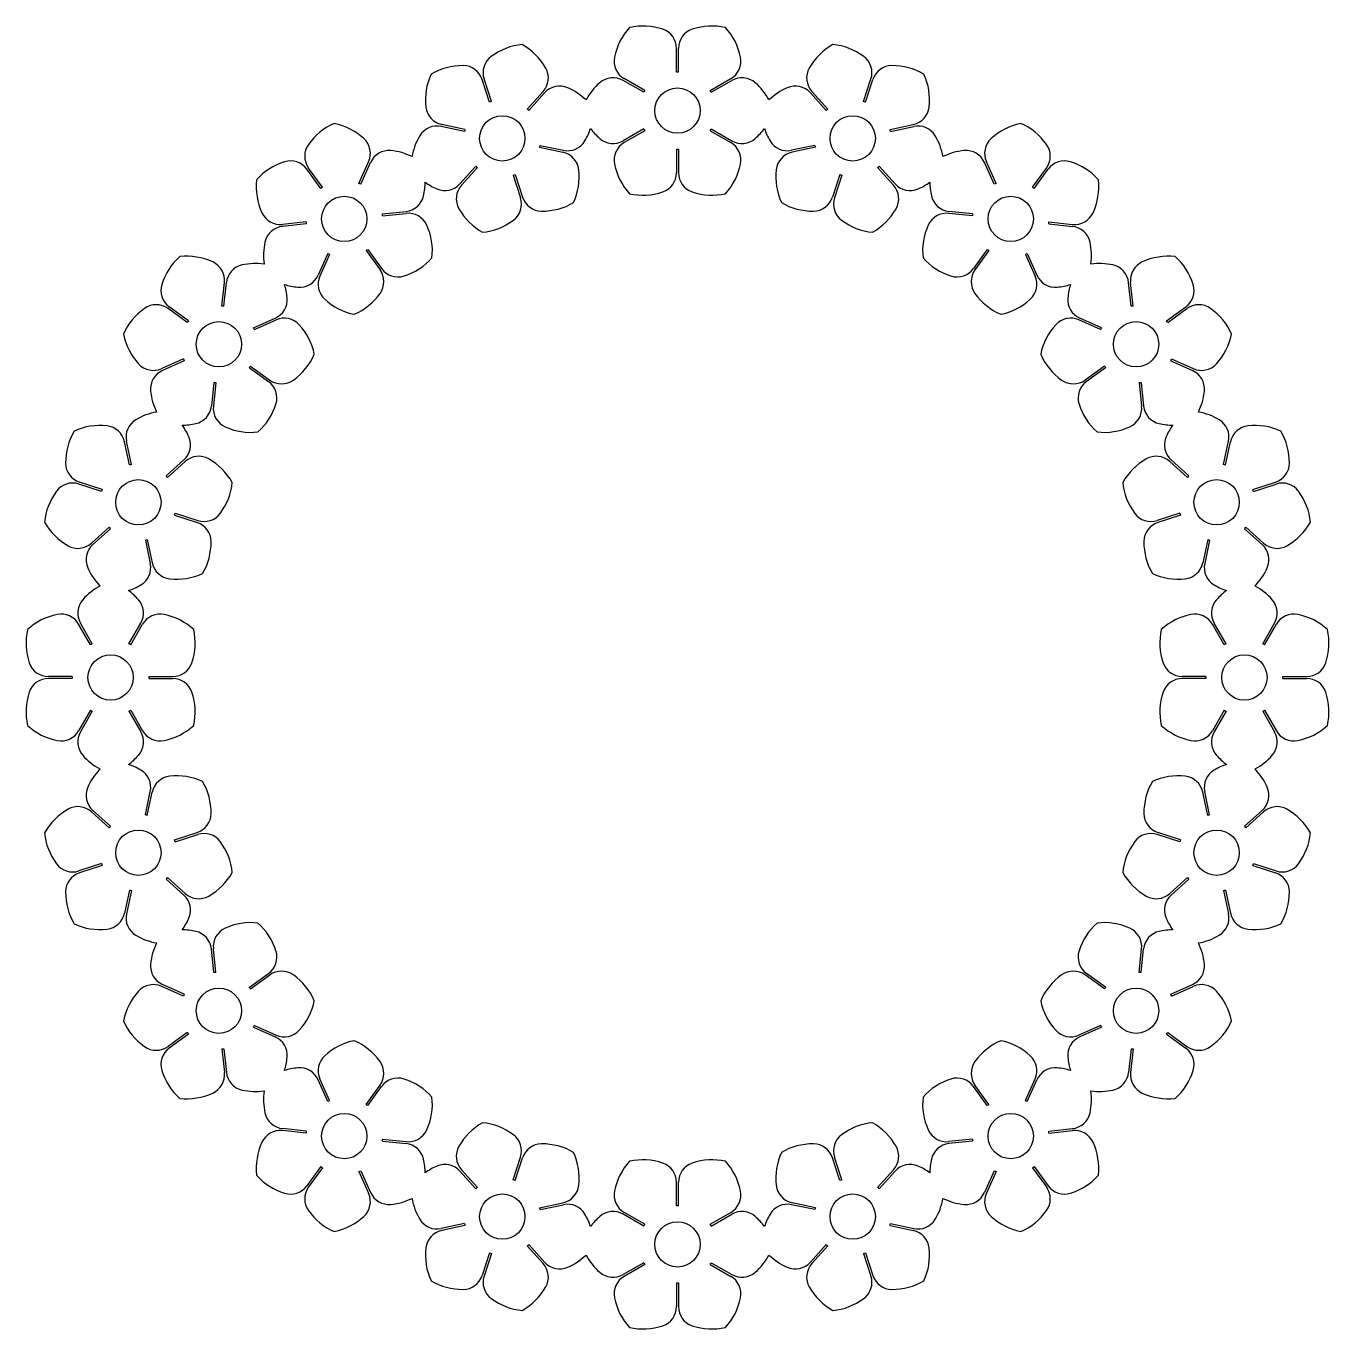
# Model space of a CAD drawing. Extents: x 437 to 1097, y -164 to 79.
# Drawn here: x 625.1 to 740.1, y -147.1 to -32.2 of the extents above; entities that cross this region are included whole.
import ezdxf

# ---------------------------------------------------------------- set-up
doc = ezdxf.new("R2010")
doc.units = 0
doc.layers.get('0').update_dxf_attribs({"linetype": 'CONTINUOUS'})

msp = doc.modelspace()

# ---------------------------------------------------------------- linework, layer by layer
for p, q in [((682.510299, -36.276361), (682.510299, -34.179549)), ((682.688499, -36.276361), (682.688499, -34.179549)), ((666.017571, -38.916776), (665.369621, -36.92259)), ((666.18705, -38.861709), (665.539099, -36.867523)), ((679.622747, -38.046373), (677.806856, -36.997967)), ((679.711847, -37.892047), (677.895956, -36.843642)), ((685.48695, -37.892047), (687.302842, -36.843642)), ((685.57605, -38.046373), (687.391942, -36.997967)), ((699.011748, -38.861709), (699.659698, -36.867523)), ((699.181226, -38.916776), (699.829176, -36.92259)), ((669.34781, -39.53355), (670.75085, -37.975315)), ((669.480238, -39.652789), (670.883279, -38.094554)), ((695.718559, -39.652789), (694.315519, -38.094554)), ((695.850988, -39.53355), (694.447947, -37.975315)), ((663.818311, -41.49246), (661.76732, -41.056509)), ((663.855361, -41.318154), (661.80437, -40.882203)), ((679.622747, -41.277746), (677.806856, -42.326152)), ((685.57605, -41.277746), (687.391942, -42.326152)), ((701.343437, -41.318154), (703.394428, -40.882203)), ((701.380487, -41.49246), (703.431478, -41.056509)), ((679.711847, -41.432072), (677.895956, -42.480478)), ((685.48695, -41.432072), (687.302842, -42.480478)), ((670.441737, -42.900313), (672.492728, -43.336265)), ((670.478787, -42.726007), (672.529778, -43.161959)), ((682.510299, -43.047759), (682.510299, -45.14457)), ((682.688499, -43.047759), (682.688499, -45.14457)), ((694.72001, -42.726007), (692.669019, -43.161959)), ((694.75706, -42.900313), (692.706069, -43.336265)), ((651.292156, -46.41975), (650.059681, -44.723394)), ((654.505827, -46.08198), (655.358677, -44.166447)), ((654.668621, -46.15446), (655.521471, -44.238928)), ((664.81686, -44.565679), (663.413819, -46.123913)), ((664.949288, -44.684918), (663.546248, -46.243152)), ((700.249509, -44.684918), (701.65255, -46.243152)), ((700.381937, -44.565679), (701.784978, -46.123913)), ((710.530177, -46.15446), (709.677327, -44.238928)), ((710.69297, -46.08198), (709.84012, -44.166447)), ((713.906642, -46.41975), (715.139117, -44.723394)), ((651.147989, -46.524494), (649.915514, -44.828138)), ((668.110048, -45.356758), (668.757999, -47.350944)), ((668.279527, -45.301691), (668.927477, -47.295877)), ((696.919271, -45.301691), (696.271321, -47.295877)), ((697.088749, -45.356758), (696.440799, -47.350944)), ((714.050809, -46.524494), (715.283283, -44.828138)), ((656.567974, -48.768696), (658.653299, -48.54952)), ((656.586601, -48.94592), (658.671926, -48.726743)), ((708.612196, -48.94592), (706.526871, -48.726743)), ((708.630823, -48.768696), (706.545498, -48.54952)), ((649.833671, -49.4765), (647.748346, -49.695676)), ((649.852298, -49.653724), (647.766973, -49.8729)), ((715.3465, -49.653724), (717.431824, -49.8729)), ((715.365127, -49.4765), (717.450451, -49.695676)), ((651.751651, -52.26796), (650.898801, -54.183492)), ((651.914445, -52.34044), (651.061595, -54.255972)), ((655.128117, -52.00267), (656.360591, -53.699025)), ((655.272283, -51.897926), (656.504758, -53.594282)), ((709.926514, -51.897926), (708.694039, -53.594282)), ((710.070681, -52.00267), (708.838206, -53.699025)), ((713.284352, -52.34044), (714.137202, -54.255972)), ((713.447146, -52.26796), (714.299996, -54.183492)), ((642.413839, -56.896332), (642.633015, -54.811007)), ((642.591063, -56.914959), (642.810239, -54.829634)), ((722.607735, -56.914959), (722.388558, -54.829634)), ((722.784958, -56.896332), (722.565782, -54.811007)), ((639.357089, -58.354816), (637.660733, -57.122342)), ((639.461833, -58.21065), (637.765477, -56.978175)), ((725.736965, -58.21065), (727.433321, -56.978175)), ((725.841708, -58.354816), (727.538064, -57.122342)), ((645.205299, -58.814312), (647.120831, -57.961462)), ((645.277779, -58.977106), (647.193312, -58.124256)), ((719.921018, -58.977106), (718.005486, -58.124256)), ((719.993499, -58.814312), (718.077966, -57.961462)), ((639.019319, -61.568488), (637.103787, -62.421338)), ((639.091799, -61.731282), (637.176267, -62.584132)), ((726.106998, -61.731282), (728.02253, -62.584132)), ((726.179479, -61.568488), (728.095011, -62.421338)), ((644.835265, -62.334944), (646.531621, -63.567419)), ((644.940009, -62.190778), (646.636365, -63.423252)), ((720.258789, -62.190778), (718.562433, -63.423252)), ((720.363532, -62.334944), (718.667176, -63.567419)), ((641.706035, -63.630635), (641.486859, -65.71596)), ((641.883259, -63.649262), (641.664083, -65.734587)), ((723.315538, -63.649262), (723.534715, -65.734587)), ((723.492762, -63.630635), (723.711939, -65.71596)), ((634.255494, -70.918022), (633.819542, -68.867031)), ((634.429799, -70.880972), (633.993848, -68.829981)), ((730.768998, -70.880972), (731.20495, -68.829981)), ((730.943304, -70.918022), (731.379255, -68.867031)), ((637.503018, -71.879521), (639.061252, -70.47648)), ((637.622257, -72.011949), (639.180492, -70.608909)), ((727.57654, -72.011949), (726.018306, -70.608909)), ((727.695779, -71.879521), (726.137545, -70.47648)), ((631.799048, -73.249711), (629.804862, -72.60176)), ((631.854115, -73.080232), (629.859929, -72.432282)), ((733.344682, -73.080232), (735.338868, -72.432282)), ((733.399749, -73.249711), (735.393935, -72.60176)), ((638.239031, -75.342188), (640.233217, -75.990138)), ((638.294097, -75.172709), (640.288283, -75.82066)), ((726.9047, -75.172709), (724.910514, -75.82066)), ((726.959767, -75.342188), (724.965581, -75.990138)), ((632.470889, -76.410471), (630.912654, -77.813511)), ((632.590128, -76.542899), (631.031893, -77.945939)), ((732.60867, -76.542899), (734.166904, -77.945939)), ((732.727909, -76.410471), (734.286143, -77.813511)), ((635.663346, -77.541448), (636.099298, -79.592439)), ((635.837652, -77.504398), (636.273604, -79.555389)), ((729.361145, -77.504398), (728.925194, -79.555389)), ((729.535451, -77.541448), (729.0995, -79.592439)), ((630.829386, -86.774508), (629.780981, -84.958617)), ((630.983712, -86.685408), (629.935307, -84.869517)), ((634.215085, -86.685408), (635.263491, -84.869517)), ((634.369411, -86.774508), (635.417817, -84.958617)), ((730.829386, -86.774508), (729.780981, -84.958617)), ((730.983712, -86.685408), (729.935307, -84.869517)), ((734.215085, -86.685408), (735.263491, -84.869517)), ((734.369411, -86.774508), (735.417817, -84.958617)), ((629.2137, -89.57296), (627.116889, -89.57296)), ((635.985098, -89.57296), (638.081909, -89.57296)), ((729.2137, -89.57296), (727.116889, -89.57296)), ((735.985098, -89.57296), (738.081909, -89.57296)), ((629.2137, -89.75116), (627.116889, -89.75116)), ((635.985098, -89.75116), (638.081909, -89.75116)), ((729.2137, -89.75116), (727.116889, -89.75116)), ((735.985098, -89.75116), (738.081909, -89.75116)), ((630.829386, -92.549611), (629.780981, -94.365503)), ((630.983712, -92.638711), (629.935307, -94.454603)), ((634.215085, -92.638711), (635.263491, -94.454603)), ((634.369411, -92.549611), (635.417817, -94.365503)), ((730.829386, -92.549611), (729.780981, -94.365503)), ((730.983712, -92.638711), (729.935307, -94.454603)), ((734.215085, -92.638711), (735.263491, -94.454603)), ((734.369411, -92.549611), (735.417817, -94.365503)), ((635.663346, -101.782671), (636.099298, -99.73168)), ((635.837652, -101.819721), (636.273604, -99.76873)), ((729.361145, -101.819721), (728.925194, -99.76873)), ((729.535451, -101.782671), (729.0995, -99.73168)), ((632.470889, -102.913649), (630.912654, -101.510608)), ((632.590128, -102.78122), (631.031893, -101.37818)), ((732.60867, -102.78122), (734.166904, -101.37818)), ((732.727909, -102.913649), (734.286143, -101.510608)), ((638.239031, -103.981932), (640.233217, -103.333981)), ((726.959767, -103.981932), (724.965581, -103.333981)), ((638.294097, -104.15141), (640.288283, -103.50346)), ((726.9047, -104.15141), (724.910514, -103.50346)), ((631.799048, -106.074409), (629.804862, -106.722359)), ((631.854115, -106.243887), (629.859929, -106.891837)), ((733.344682, -106.243887), (735.338868, -106.891837)), ((733.399749, -106.074409), (735.393935, -106.722359)), ((637.503018, -107.444598), (639.061252, -108.847639)), ((637.622257, -107.31217), (639.180492, -108.715211)), ((727.57654, -107.31217), (726.018306, -108.715211)), ((727.695779, -107.444598), (726.137545, -108.847639)), ((634.255494, -108.406098), (633.819542, -110.457089)), ((634.429799, -108.443148), (633.993848, -110.494138)), ((730.768998, -108.443148), (731.20495, -110.494138)), ((730.943304, -108.406098), (731.379255, -110.457089)), ((641.706035, -115.693484), (641.486859, -113.608159)), ((641.883259, -115.674857), (641.664083, -113.589532)), ((723.315538, -115.674857), (723.534715, -113.589532)), ((723.492762, -115.693484), (723.711939, -113.608159)), ((644.835265, -116.989175), (646.531621, -115.7567)), ((644.940009, -117.133342), (646.636365, -115.900867)), ((720.258789, -117.133342), (718.562433, -115.900867)), ((720.363532, -116.989175), (718.667176, -115.7567)), ((639.019319, -117.755631), (637.103787, -116.902781)), ((639.091799, -117.592838), (637.176267, -116.739988)), ((726.106998, -117.592838), (728.02253, -116.739988)), ((726.179479, -117.755631), (728.095011, -116.902781)), ((645.205299, -120.509807), (647.120831, -121.362657)), ((645.277779, -120.347013), (647.193312, -121.199863)), ((719.921018, -120.347013), (718.005486, -121.199863)), ((719.993499, -120.509807), (718.077966, -121.362657)), ((639.357089, -120.969303), (637.660733, -122.201777)), ((639.461833, -121.11347), (637.765477, -122.345944)), ((725.736965, -121.11347), (727.433321, -122.345944)), ((725.841708, -120.969303), (727.538064, -122.201777)), ((642.413839, -122.427788), (642.633015, -124.513112)), ((642.591063, -122.409161), (642.810239, -124.494485)), ((722.607735, -122.409161), (722.388558, -124.494485)), ((722.784958, -122.427788), (722.565782, -124.513112)), ((651.751651, -127.05616), (650.898801, -125.140627)), ((651.914445, -126.983679), (651.061595, -125.068147)), ((713.284352, -126.983679), (714.137202, -125.068147)), ((713.447146, -127.05616), (714.299996, -125.140627)), ((655.128117, -127.32145), (656.360591, -125.625094)), ((655.272283, -127.426193), (656.504758, -125.729837)), ((709.926514, -127.426193), (708.694039, -125.729837)), ((710.070681, -127.32145), (708.838206, -125.625094)), ((649.833671, -129.847619), (647.748346, -129.628443)), ((649.852298, -129.670396), (647.766973, -129.451219)), ((715.3465, -129.670396), (717.431824, -129.451219)), ((715.365127, -129.847619), (717.450451, -129.628443)), ((656.567974, -130.555423), (658.653299, -130.7746)), ((656.586601, -130.378199), (658.671926, -130.597376)), ((708.612196, -130.378199), (706.526871, -130.597376)), ((708.630823, -130.555423), (706.545498, -130.7746)), ((668.110048, -133.967361), (668.757999, -131.973175)), ((668.279527, -134.022428), (668.927477, -132.028242)), ((696.919271, -134.022428), (696.271321, -132.028242)), ((697.088749, -133.967361), (696.440799, -131.973175)), ((651.147989, -132.799626), (649.915514, -134.495982)), ((651.292156, -132.904369), (650.059681, -134.600725)), ((654.505827, -133.24214), (655.358677, -135.157672)), ((654.668621, -133.169659), (655.521471, -135.085191)), ((664.81686, -134.75844), (663.413819, -133.200206)), ((664.949288, -134.639201), (663.546248, -133.080967)), ((700.249509, -134.639201), (701.65255, -133.080967)), ((700.381937, -134.75844), (701.784978, -133.200206)), ((710.530177, -133.169659), (709.677327, -135.085191)), ((710.69297, -133.24214), (709.84012, -135.157672)), ((713.906642, -132.904369), (715.139117, -134.600725)), ((714.050809, -132.799626), (715.283283, -134.495982)), ((682.510299, -136.276361), (682.510299, -134.179549)), ((682.688499, -136.276361), (682.688499, -134.179549)), ((670.441737, -136.423806), (672.492728, -135.987855)), ((670.478787, -136.598112), (672.529778, -136.16216)), ((694.72001, -136.598112), (692.669019, -136.16216)), ((694.75706, -136.423806), (692.706069, -135.987855)), ((663.818311, -137.831659), (661.76732, -138.26761)), ((679.622747, -138.046373), (677.806856, -136.997967)), ((679.711847, -137.892047), (677.895956, -136.843642)), ((685.48695, -137.892047), (687.302842, -136.843642)), ((685.57605, -138.046373), (687.391942, -136.997967)), ((701.380487, -137.831659), (703.431478, -138.26761)), ((663.855361, -138.005965), (661.80437, -138.441916)), ((701.343437, -138.005965), (703.394428, -138.441916)), ((669.34781, -139.79057), (670.75085, -141.348804)), ((669.480238, -139.671331), (670.883279, -141.229565)), ((695.718559, -139.671331), (694.315519, -141.229565)), ((695.850988, -139.79057), (694.447947, -141.348804)), ((666.017571, -140.407343), (665.369621, -142.401529)), ((666.18705, -140.46241), (665.539099, -142.456596)), ((679.622747, -141.277746), (677.806856, -142.326152)), ((685.57605, -141.277746), (687.391942, -142.326152)), ((699.011748, -140.46241), (699.659698, -142.456596)), ((699.181226, -140.407343), (699.829176, -142.401529)), ((679.711847, -141.432072), (677.895956, -142.480478)), ((685.48695, -141.432072), (687.302842, -142.480478)), ((682.510299, -143.047759), (682.510299, -145.14457)), ((682.688499, -143.047759), (682.688499, -145.14457))]:
    msp.add_line(p, q)
for centre in [(682.599399, -39.66206), (667.148549, -42.109234), (698.050248, -42.109234), (653.210136, -49.21121), (711.988661, -49.21121), (642.148549, -60.272797), (723.050248, -60.272797), (635.046573, -74.21121), (730.152225, -74.21121), (632.599399, -89.66206), (732.599399, -89.66206), (635.046573, -105.112909), (730.152225, -105.112909), (642.148549, -119.051322), (723.050248, -119.051322), (653.210136, -130.112909), (711.988661, -130.112909), (667.148549, -137.214885), (698.050248, -137.214885), (682.599399, -139.66206)]:
    msp.add_circle(centre, 2)
for centre, radius, start, end in [((682.432349, -36.037193), 5.50111, 137.648015, 168.573289), ((679.543697, -37.704957), 5.50111, 71.426711, 102.351985), ((680.728299, -34.179549), 1.782, 360, 71.426711), ((684.470499, -34.179549), 1.782, 108.573289, 180), ((685.6551, -37.704957), 5.50111, 77.648015, 108.573289), ((682.766449, -36.037193), 5.50111, 11.426711, 42.351985), ((669.449916, -39.303655), 5.50111, 95.648015, 126.573289), ((666.187278, -38.61016), 5.50111, 29.426711, 60.351985), ((699.01152, -38.61016), 5.50111, 119.648015, 150.573289), ((695.748882, -39.303655), 5.50111, 53.426711, 84.351985), ((667.233882, -36.316855), 1.782, 126.573289, 198), ((678.786956, -35.300384), 1.782, 168.573289, 240), ((686.411842, -35.300384), 1.782, 300, 11.426711), ((697.964915, -36.316855), 1.782, 342, 53.426711), ((665.86953, -38.713402), 5.50111, 155.648015, 186.573289), ((663.637626, -41.192182), 5.50111, 89.426711, 120.351985), ((663.674838, -37.473258), 1.782, 18, 89.426711), ((669.426566, -36.782924), 1.782, 318, 29.426711), ((676.915856, -38.541225), 1.782, 60, 131.426711), ((682.599399, -39.66206), 3.386871, 88.492519, 91.507481), ((688.282942, -38.541225), 1.782, 48.573289, 120), ((695.772231, -36.782924), 1.782, 150.573289, 222), ((701.523959, -37.473258), 1.782, 90.573289, 162), ((701.561171, -41.192182), 5.50111, 59.648015, 90.573289), ((699.329268, -38.713402), 5.50111, 353.426711, 24.351985), ((672.207563, -39.286945), 1.782, 66.573289, 138), ((670.728935, -42.699486), 5.50111, 46.269626, 66.573289), ((679.376647, -41.329823), 5.50111, 131.426711, 151.730374), ((682.599399, -39.66206), 3.386871, 148.492519, 151.507481), ((682.599399, -39.66206), 3.386871, 28.492519, 31.507481), ((685.82215, -41.329823), 5.50111, 28.269626, 48.573289), ((694.469863, -42.699486), 5.50111, 113.426711, 133.730374), ((692.991235, -39.286945), 1.782, 42, 113.426711), ((667.148549, -42.109234), 3.386871, 106.492519, 109.507481), ((698.050248, -42.109234), 3.386871, 70.492519, 73.507481), ((662.174868, -39.139144), 1.782, 186.573289, 258), ((667.148549, -42.109234), 3.386871, 46.492519, 49.507481), ((698.050248, -42.109234), 3.386871, 130.492519, 133.507481), ((703.023929, -39.139144), 1.782, 282, 353.426711), ((654.531894, -45.831784), 5.50111, 113.648015, 144.573289), ((651.214639, -46.180442), 5.50111, 47.426711, 78.351985), ((661.396821, -42.799568), 1.782, 78, 149.426711), ((667.148549, -42.109234), 3.386871, 166.492519, 169.507481), ((669.6982, -39.527211), 5.50111, 329.426711, 341.954617), ((679.376647, -37.994296), 5.50111, 216.045383, 228.573289), ((682.599399, -39.66206), 3.386871, 208.492519, 211.507481), ((682.599399, -39.66206), 3.386871, 328.492519, 331.507481), ((685.82215, -37.994296), 5.50111, 311.426711, 323.954617), ((695.500597, -39.527211), 5.50111, 198.045383, 210.573289), ((698.050248, -42.109234), 3.386871, 10.492519, 13.507481), ((703.801976, -42.799568), 1.782, 30.573289, 102), ((713.984158, -46.180442), 5.50111, 101.648015, 132.573289), ((710.666903, -45.831784), 5.50111, 35.426711, 66.351985), ((653.730739, -43.441643), 1.782, 336, 47.426711), ((664.598898, -44.691256), 5.50111, 149.426711, 169.730374), ((672.900277, -41.4189), 1.782, 258, 329.426711), ((676.915856, -40.782895), 1.782, 228.573289, 300), ((678.786956, -44.023735), 1.782, 120, 191.426711), ((686.411842, -44.023735), 1.782, 348.573289, 60), ((688.282942, -40.782895), 1.782, 240, 311.426711), ((692.298521, -41.4189), 1.782, 210.573289, 282), ((700.5999, -44.691256), 5.50111, 10.269626, 30.573289), ((711.468058, -43.441643), 1.782, 132.573289, 204), ((651.501349, -43.675961), 1.782, 144.573289, 216), ((657.149409, -44.963733), 1.782, 84.573289, 156), ((656.797684, -48.666173), 5.50111, 64.269626, 84.573289), ((667.148549, -42.109234), 3.386871, 346.492519, 349.507481), ((672.12223, -45.079324), 1.782, 6.573289, 78), ((682.599399, -39.66206), 3.386871, 268.492519, 271.507481), ((693.076568, -45.079324), 1.782, 102, 173.426711), ((698.050248, -42.109234), 3.386871, 190.492519, 193.507481), ((708.401114, -48.666173), 5.50111, 95.426711, 115.730374), ((708.049389, -44.963733), 1.782, 24, 95.426711), ((713.697448, -43.675961), 1.782, 324, 35.426711), ((649.587666, -49.423977), 5.50111, 107.426711, 138.351985), ((648.473846, -45.875571), 1.782, 36, 107.426711), ((667.148549, -42.109234), 3.386871, 226.492519, 229.507481), ((682.432349, -43.286926), 5.50111, 191.426711, 222.351985), ((682.766449, -43.286926), 5.50111, 317.648015, 348.573289), ((698.050248, -42.109234), 3.386871, 310.492519, 313.507481), ((716.724952, -45.875571), 1.782, 72.573289, 144), ((715.611132, -49.423977), 5.50111, 41.648015, 72.573289), ((650.944347, -46.376821), 5.50111, 173.648015, 204.573289), ((667.148549, -42.109234), 3.386871, 286.492519, 289.507481), ((668.427568, -45.505065), 5.50111, 335.648015, 6.573289), ((680.728299, -45.14457), 1.782, 288.573289, 0), ((684.470499, -45.14457), 1.782, 180, 251.426711), ((696.771229, -45.505065), 5.50111, 173.426711, 204.351985), ((698.050248, -42.109234), 3.386871, 250.492519, 253.507481), ((714.254451, -46.376821), 5.50111, 335.426711, 6.351985), ((653.210136, -49.21121), 3.386871, 124.492519, 127.507481), ((653.210136, -49.21121), 3.386871, 64.492519, 67.507481), ((654.83711, -45.967675), 5.50111, 347.426711, 359.954617), ((663.568163, -41.518981), 5.50111, 234.045383, 246.573289), ((662.089535, -44.931523), 1.782, 246.573289, 318), ((664.870532, -47.435543), 1.782, 138, 209.426711), ((679.543697, -41.619162), 5.50111, 257.648015, 288.573289), ((685.6551, -41.619162), 5.50111, 251.426711, 282.351985), ((700.328266, -47.435543), 1.782, 330.573289, 42), ((703.109262, -44.931523), 1.782, 222, 293.426711), ((701.630634, -41.518981), 5.50111, 293.426711, 305.954617), ((710.361688, -45.967675), 5.50111, 180.045383, 192.573289), ((711.988661, -49.21121), 3.386871, 112.492519, 115.507481), ((711.988661, -49.21121), 3.386871, 52.492519, 55.507481), ((658.467029, -46.777282), 1.782, 276, 347.426711), ((667.063216, -47.901613), 1.782, 306.573289, 18), ((670.62226, -46.745209), 1.782, 198, 269.426711), ((670.659472, -43.026285), 5.50111, 269.426711, 300.351985), ((694.539326, -43.026285), 5.50111, 239.648015, 270.573289), ((694.576538, -46.745209), 1.782, 270.573289, 342), ((698.135581, -47.901613), 1.782, 162, 233.426711), ((706.731768, -46.777282), 1.782, 192.573289, 264), ((647.562077, -47.923438), 1.782, 204.573289, 276), ((653.210136, -49.21121), 3.386871, 4.492519, 7.507481), ((658.858196, -50.498981), 1.782, 24.573289, 96), ((668.10982, -45.608308), 5.50111, 209.426711, 240.351985), ((664.847182, -44.914813), 5.50111, 275.648015, 306.573289), ((700.351615, -44.914813), 5.50111, 233.426711, 264.351985), ((697.088977, -45.608308), 5.50111, 299.648015, 330.573289), ((706.340602, -50.498981), 1.782, 84, 155.426711), ((711.988661, -49.21121), 3.386871, 172.492519, 175.507481), ((717.636721, -47.923438), 1.782, 264, 335.426711), ((647.953243, -51.645138), 1.782, 96, 167.426711), ((653.210136, -49.21121), 3.386871, 184.492519, 187.507481), ((655.475925, -52.045599), 5.50111, 353.648015, 24.573289), ((709.722872, -52.045599), 5.50111, 155.426711, 186.351985), ((711.988661, -49.21121), 3.386871, 352.492519, 355.507481), ((717.245555, -51.645138), 1.782, 12.573289, 84), ((651.583162, -52.454745), 5.50111, 167.426711, 187.730374), ((713.615635, -52.454745), 5.50111, 352.269626, 12.573289), ((642.361316, -56.650327), 5.50111, 131.648015, 162.573289), ((639.31416, -58.007008), 5.50111, 65.426711, 96.351985), ((653.210136, -49.21121), 3.386871, 244.492519, 247.507481), ((653.210136, -49.21121), 3.386871, 304.492519, 307.507481), ((656.832607, -48.998443), 5.50111, 287.426711, 318.351985), ((708.366191, -48.998443), 5.50111, 221.648015, 252.573289), ((711.988661, -49.21121), 3.386871, 232.492519, 235.507481), ((711.988661, -49.21121), 3.386871, 292.492519, 295.507481), ((725.884637, -58.007008), 5.50111, 83.648015, 114.573289), ((722.837482, -56.650327), 5.50111, 17.426711, 48.351985), ((640.860777, -54.624737), 1.782, 354, 65.426711), ((644.582477, -55.015904), 1.782, 102.573289, 174), ((645.392084, -58.645823), 5.50111, 82.269626, 102.573289), ((654.918923, -54.746459), 1.782, 324.573289, 36), ((657.946426, -52.546849), 1.782, 216, 287.426711), ((707.252371, -52.546849), 1.782, 252.573289, 324), ((710.279874, -54.746459), 1.782, 144, 215.426711), ((719.806714, -58.645823), 5.50111, 77.426711, 97.730374), ((720.61632, -55.015904), 1.782, 6, 77.426711), ((724.33802, -54.624737), 1.782, 114.573289, 186), ((638.81291, -55.536507), 1.782, 162.573289, 234), ((649.622589, -49.756246), 5.50111, 252.045383, 264.573289), ((642.693586, -56.68525), 5.50111, 5.426711, 17.954617), ((649.270863, -53.458687), 1.782, 264.573289, 336), ((652.689533, -54.980777), 1.782, 156, 227.426711), ((712.509264, -54.980777), 1.782, 312.573289, 24), ((715.927934, -53.458687), 1.782, 204, 275.426711), ((715.576209, -49.756246), 5.50111, 275.426711, 287.954617), ((722.505212, -56.68525), 5.50111, 162.045383, 174.573289), ((726.385887, -55.536507), 1.782, 306, 17.426711), ((646.396026, -56.333524), 1.782, 294, 5.426711), ((655.205633, -52.241978), 5.50111, 227.426711, 258.351985), ((651.888378, -52.590635), 5.50111, 293.648015, 324.573289), ((713.31042, -52.590635), 5.50111, 215.426711, 246.351985), ((709.993165, -52.241978), 5.50111, 281.648015, 312.573289), ((718.802771, -56.333524), 1.782, 174.573289, 246), ((638.769124, -61.594555), 5.50111, 125.426711, 156.351985), ((636.6133, -58.56401), 1.782, 54, 125.426711), ((642.148549, -60.272797), 3.386871, 82.492519, 85.507481), ((723.050248, -60.272797), 3.386871, 94.492519, 97.507481), ((728.585497, -58.56401), 1.782, 54.573289, 126), ((726.429674, -61.594555), 5.50111, 23.648015, 54.573289), ((642.148549, -60.272797), 3.386871, 142.492519, 145.507481), ((647.918116, -59.752194), 1.782, 42.573289, 114), ((645.179317, -62.268294), 5.50111, 11.648015, 42.573289), ((720.019481, -62.268294), 5.50111, 137.426711, 168.351985), ((717.280681, -59.752194), 1.782, 66, 137.426711), ((723.050248, -60.272797), 3.386871, 34.492519, 37.507481), ((639.117781, -58.2773), 5.50111, 191.648015, 222.573289), ((642.148549, -60.272797), 3.386871, 22.492519, 25.507481), ((723.050248, -60.272797), 3.386871, 154.492519, 157.507481), ((726.081016, -58.2773), 5.50111, 317.426711, 348.351985), ((636.378982, -60.7934), 1.782, 222.573289, 294), ((642.148549, -60.272797), 3.386871, 202.492519, 205.507481), ((645.527975, -58.951039), 5.50111, 305.426711, 336.351985), ((719.670823, -58.951039), 5.50111, 203.648015, 234.573289), ((723.050248, -60.272797), 3.386871, 334.492519, 337.507481), ((728.819816, -60.7934), 1.782, 246, 317.426711), ((637.901072, -64.21207), 1.782, 114, 185.426711), ((642.148549, -60.272797), 3.386871, 322.492519, 325.507481), ((723.050248, -60.272797), 3.386871, 214.492519, 217.507481), ((727.297726, -64.21207), 1.782, 354.573289, 66), ((642.148549, -60.272797), 3.386871, 262.492519, 265.507481), ((645.484188, -65.009087), 1.782, 342.573289, 54), ((647.683798, -61.981584), 1.782, 234, 305.426711), ((717.515, -61.981584), 1.782, 234.573289, 306), ((719.71461, -65.009087), 1.782, 126, 197.426711), ((723.050248, -60.272797), 3.386871, 274.492519, 277.507481), ((641.603512, -63.860344), 5.50111, 185.426711, 205.730374), ((723.595285, -63.860344), 5.50111, 334.269626, 354.573289), ((637.628595, -71.661559), 5.50111, 100.269626, 120.573289), ((639.714621, -65.52969), 1.782, 282.573289, 354), ((643.436321, -65.920857), 1.782, 174, 245.426711), ((641.935782, -63.895267), 5.50111, 311.648015, 342.573289), ((723.263015, -63.895267), 5.50111, 197.426711, 228.351985), ((721.762477, -65.920857), 1.782, 294.573289, 6), ((725.484177, -65.52969), 1.782, 186, 257.426711), ((727.570202, -71.661559), 5.50111, 59.426711, 79.730374), ((631.650741, -72.932191), 5.50111, 83.426711, 114.351985), ((632.076483, -69.237529), 1.782, 12, 83.426711), ((635.736907, -68.459482), 1.782, 120.573289, 192), ((638.905014, -61.899771), 5.50111, 270.045383, 282.573289), ((634.45632, -70.630824), 5.50111, 23.426711, 35.954617), ((644.982938, -62.538586), 5.50111, 245.426711, 276.351985), ((720.21586, -62.538586), 5.50111, 263.648015, 294.573289), ((726.293783, -61.899771), 5.50111, 257.426711, 269.954617), ((730.742477, -70.630824), 5.50111, 144.045383, 156.573289), ((729.461891, -68.459482), 1.782, 348, 59.426711), ((733.122314, -69.237529), 1.782, 96.573289, 168), ((733.548056, -72.932191), 5.50111, 65.648015, 96.573289), ((634.129521, -70.700287), 5.50111, 149.648015, 180.573289), ((637.868862, -69.152196), 1.782, 312, 23.426711), ((727.329936, -69.152196), 1.782, 156.573289, 228), ((731.069276, -70.700287), 5.50111, 359.426711, 30.351985), ((630.410598, -70.737499), 1.782, 180.573289, 252), ((635.046573, -74.21121), 3.386871, 100.492519, 103.507481), ((640.372882, -71.933193), 1.782, 60.573289, 132), ((638.545647, -75.172481), 5.50111, 29.648015, 60.573289), ((726.653151, -75.172481), 5.50111, 119.426711, 150.351985), ((724.825915, -71.933193), 1.782, 48, 119.426711), ((730.152225, -74.21121), 3.386871, 76.492519, 79.507481), ((734.7882, -70.737499), 1.782, 288, 359.426711), ((635.046573, -74.21121), 3.386871, 40.492519, 43.507481), ((730.152225, -74.21121), 3.386871, 136.492519, 139.507481), ((632.240994, -76.512577), 5.50111, 143.426711, 174.351985), ((629.254194, -74.296543), 1.782, 72, 143.426711), ((635.046573, -74.21121), 3.386871, 160.492519, 163.507481), ((637.852152, -71.909843), 5.50111, 323.426711, 354.351985), ((727.346646, -71.909843), 5.50111, 185.648015, 216.573289), ((730.152225, -74.21121), 3.386871, 16.492519, 19.507481), ((735.944603, -74.296543), 1.782, 36.573289, 108), ((732.957803, -76.512577), 5.50111, 5.648015, 36.573289), ((635.046573, -74.21121), 3.386871, 340.492519, 343.507481), ((640.838952, -74.125877), 1.782, 252, 323.426711), ((724.359846, -74.125877), 1.782, 216.573289, 288), ((730.152225, -74.21121), 3.386871, 196.492519, 199.507481), ((631.547499, -73.249939), 5.50111, 209.648015, 240.573289), ((635.046573, -74.21121), 3.386871, 220.492519, 223.507481), ((639.682548, -77.684921), 1.782, 0.573289, 72), ((725.516249, -77.684921), 1.782, 108, 179.426711), ((730.152225, -74.21121), 3.386871, 316.492519, 319.507481), ((733.651299, -73.249939), 5.50111, 299.426711, 330.351985), ((629.720264, -76.489227), 1.782, 240.573289, 312), ((632.224284, -79.270224), 1.782, 132, 203.426711), ((635.046573, -74.21121), 3.386871, 280.492519, 283.507481), ((635.963625, -77.722133), 5.50111, 329.648015, 0.573289), ((729.235173, -77.722133), 5.50111, 179.426711, 210.351985), ((730.152225, -74.21121), 3.386871, 256.492519, 259.507481), ((732.974513, -79.270224), 1.782, 336.573289, 48), ((735.478534, -76.489227), 1.782, 228, 299.426711), ((635.636825, -77.791596), 5.50111, 203.426711, 223.730374), ((634.356239, -79.962938), 1.782, 300.573289, 12), ((638.016663, -79.184891), 1.782, 192, 263.426711), ((727.182135, -79.184891), 1.782, 276.573289, 348), ((730.842559, -79.962938), 1.782, 168, 239.426711), ((729.561972, -77.791596), 5.50111, 316.269626, 336.573289), ((632.464551, -76.760861), 5.50111, 288.045383, 300.573289), ((638.442404, -75.490229), 5.50111, 263.426711, 294.351985), ((726.756393, -75.490229), 5.50111, 245.648015, 276.573289), ((732.734247, -76.760861), 5.50111, 239.426711, 251.954617), ((634.267162, -86.439308), 5.50111, 118.269626, 138.573289), ((630.931635, -86.439308), 5.50111, 41.426711, 53.954617), ((734.267162, -86.439308), 5.50111, 126.045383, 138.573289), ((730.931635, -86.439308), 5.50111, 41.426711, 61.730374), ((631.478564, -83.978517), 1.782, 138.573289, 210), ((633.720234, -83.978517), 1.782, 330, 41.426711), ((731.478564, -83.978517), 1.782, 138.573289, 210), ((733.720234, -83.978517), 1.782, 330, 41.426711), ((628.974532, -89.49501), 5.50111, 101.426711, 132.351985), ((628.237724, -85.849617), 1.782, 30, 101.426711), ((636.961074, -85.849617), 1.782, 78.573289, 150), ((636.224265, -89.49501), 5.50111, 47.648015, 78.573289), ((728.974532, -89.49501), 5.50111, 101.426711, 132.351985), ((728.237724, -85.849617), 1.782, 30, 101.426711), ((736.961074, -85.849617), 1.782, 78.573289, 150), ((736.224265, -89.49501), 5.50111, 47.648015, 78.573289), ((630.642296, -86.606358), 5.50111, 167.648015, 198.573289), ((634.556501, -86.606358), 5.50111, 341.426711, 12.351985), ((730.642296, -86.606358), 5.50111, 167.648015, 198.573289), ((734.556501, -86.606358), 5.50111, 341.426711, 12.351985), ((632.599399, -89.66206), 3.386871, 118.492519, 121.507481), ((632.599399, -89.66206), 3.386871, 58.492519, 61.507481), ((732.599399, -89.66206), 3.386871, 118.492519, 121.507481), ((732.599399, -89.66206), 3.386871, 58.492519, 61.507481), ((627.116889, -87.79096), 1.782, 198.573289, 270), ((638.081909, -87.79096), 1.782, 270, 341.426711), ((727.116889, -87.79096), 1.782, 198.573289, 270), ((738.081909, -87.79096), 1.782, 270, 341.426711), ((632.599399, -89.66206), 3.386871, 178.492519, 181.507481), ((632.599399, -89.66206), 3.386871, 358.492519, 1.507481), ((732.599399, -89.66206), 3.386871, 178.492519, 181.507481), ((732.599399, -89.66206), 3.386871, 358.492519, 1.507481), ((627.116889, -91.53316), 1.782, 90, 161.426711), ((638.081909, -91.53316), 1.782, 18.573289, 90), ((727.116889, -91.53316), 1.782, 90, 161.426711), ((738.081909, -91.53316), 1.782, 18.573289, 90), ((630.642296, -92.717761), 5.50111, 161.426711, 192.351985), ((634.556501, -92.717761), 5.50111, 347.648015, 18.573289), ((730.642296, -92.717761), 5.50111, 161.426711, 192.351985), ((734.556501, -92.717761), 5.50111, 347.648015, 18.573289), ((632.599399, -89.66206), 3.386871, 238.492519, 241.507481), ((632.599399, -89.66206), 3.386871, 298.492519, 301.507481), ((732.599399, -89.66206), 3.386871, 238.492519, 241.507481), ((732.599399, -89.66206), 3.386871, 298.492519, 301.507481), ((628.974532, -89.82911), 5.50111, 227.648015, 258.573289), ((636.224265, -89.82911), 5.50111, 281.426711, 312.351985), ((728.974532, -89.82911), 5.50111, 227.648015, 258.573289), ((736.224265, -89.82911), 5.50111, 281.426711, 312.351985), ((628.237724, -93.474503), 1.782, 258.573289, 330), ((631.478564, -95.345603), 1.782, 150, 221.426711), ((633.720234, -95.345603), 1.782, 318.573289, 30), ((636.961074, -93.474503), 1.782, 210, 281.426711), ((728.237724, -93.474503), 1.782, 258.573289, 330), ((731.478564, -95.345603), 1.782, 150, 221.426711), ((733.720234, -95.345603), 1.782, 318.573289, 30), ((736.961074, -93.474503), 1.782, 210, 281.426711), ((634.267162, -92.884811), 5.50111, 221.426711, 241.730374), ((630.931635, -92.884811), 5.50111, 306.045383, 318.573289), ((734.267162, -92.884811), 5.50111, 221.426711, 233.954617), ((730.931635, -92.884811), 5.50111, 298.269626, 318.573289), ((632.464551, -102.563258), 5.50111, 59.426711, 71.954617), ((732.734247, -102.563258), 5.50111, 108.045383, 120.573289), ((635.636825, -101.532523), 5.50111, 136.269626, 156.573289), ((634.356239, -99.361182), 1.782, 348, 59.426711), ((638.016663, -100.139229), 1.782, 96.573289, 168), ((638.442404, -103.83389), 5.50111, 65.648015, 96.573289), ((635.963625, -101.601987), 5.50111, 359.426711, 30.351985), ((729.235173, -101.601987), 5.50111, 149.648015, 180.573289), ((726.756393, -103.83389), 5.50111, 83.426711, 114.351985), ((727.182135, -100.139229), 1.782, 12, 83.426711), ((730.842559, -99.361182), 1.782, 120.573289, 192), ((729.561972, -101.532523), 5.50111, 23.426711, 43.730374), ((632.224284, -100.053896), 1.782, 156.573289, 228), ((732.974513, -100.053896), 1.782, 312, 23.426711), ((629.720264, -102.834892), 1.782, 48, 119.426711), ((735.478534, -102.834892), 1.782, 60.573289, 132), ((631.547499, -106.074181), 5.50111, 119.426711, 150.351985), ((635.046573, -105.112909), 3.386871, 76.492519, 79.507481), ((639.682548, -101.639199), 1.782, 288, 359.426711), ((725.516249, -101.639199), 1.782, 180.573289, 252), ((730.152225, -105.112909), 3.386871, 100.492519, 103.507481), ((733.651299, -106.074181), 5.50111, 29.648015, 60.573289), ((632.240994, -102.811543), 5.50111, 185.648015, 216.573289), ((635.046573, -105.112909), 3.386871, 136.492519, 139.507481), ((640.838952, -105.198242), 1.782, 36.573289, 108), ((724.359846, -105.198242), 1.782, 72, 143.426711), ((730.152225, -105.112909), 3.386871, 40.492519, 43.507481), ((732.957803, -102.811543), 5.50111, 323.426711, 354.351985), ((635.046573, -105.112909), 3.386871, 16.492519, 19.507481), ((637.852152, -107.414276), 5.50111, 5.648015, 36.573289), ((727.346646, -107.414276), 5.50111, 143.426711, 174.351985), ((730.152225, -105.112909), 3.386871, 160.492519, 163.507481), ((629.254194, -105.027576), 1.782, 216.573289, 288), ((635.046573, -105.112909), 3.386871, 196.492519, 199.507481), ((730.152225, -105.112909), 3.386871, 340.492519, 343.507481), ((735.944603, -105.027576), 1.782, 252, 323.426711), ((630.410598, -108.58662), 1.782, 108, 179.426711), ((635.046573, -105.112909), 3.386871, 316.492519, 319.507481), ((638.545647, -104.151638), 5.50111, 299.426711, 330.351985), ((726.653151, -104.151638), 5.50111, 209.648015, 240.573289), ((730.152225, -105.112909), 3.386871, 220.492519, 223.507481), ((734.7882, -108.58662), 1.782, 0.573289, 72), ((634.129521, -108.623832), 5.50111, 179.426711, 210.351985), ((635.046573, -105.112909), 3.386871, 256.492519, 259.507481), ((637.868862, -110.171923), 1.782, 336.573289, 48), ((640.372882, -107.390926), 1.782, 228, 299.426711), ((724.825915, -107.390926), 1.782, 240.573289, 312), ((727.329936, -110.171923), 1.782, 132, 203.426711), ((730.152225, -105.112909), 3.386871, 280.492519, 283.507481), ((731.069276, -108.623832), 5.50111, 329.648015, 0.573289), ((631.650741, -106.391929), 5.50111, 245.648015, 276.573289), ((632.076483, -110.08659), 1.782, 276.573289, 348), ((635.736907, -110.864637), 1.782, 168, 239.426711), ((634.45632, -108.693295), 5.50111, 324.045383, 336.573289), ((644.982938, -116.785533), 5.50111, 83.648015, 114.573289), ((641.935782, -115.428852), 5.50111, 17.426711, 48.351985), ((723.263015, -115.428852), 5.50111, 131.648015, 162.573289), ((720.21586, -116.785533), 5.50111, 65.426711, 96.351985), ((730.742477, -108.693295), 5.50111, 203.426711, 215.954617), ((729.461891, -110.864637), 1.782, 300.573289, 12), ((733.122314, -110.08659), 1.782, 192, 263.426711), ((733.548056, -106.391929), 5.50111, 263.426711, 294.351985), ((637.628595, -107.662561), 5.50111, 239.426711, 259.730374), ((638.905014, -117.424349), 5.50111, 77.426711, 89.954617), ((639.714621, -113.794429), 1.782, 6, 77.426711), ((643.436321, -113.403263), 1.782, 114.573289, 186), ((721.762477, -113.403263), 1.782, 354, 65.426711), ((725.484177, -113.794429), 1.782, 102.573289, 174), ((726.293783, -117.424349), 5.50111, 90.045383, 102.573289), ((727.570202, -107.662561), 5.50111, 280.269626, 300.573289), ((641.603512, -115.463775), 5.50111, 154.269626, 174.573289), ((723.595285, -115.463775), 5.50111, 5.426711, 25.730374), ((645.484188, -114.315032), 1.782, 306, 17.426711), ((719.71461, -114.315032), 1.782, 162.573289, 234), ((637.901072, -115.11205), 1.782, 174.573289, 246), ((642.148549, -119.051322), 3.386871, 94.492519, 97.507481), ((647.683798, -117.342535), 1.782, 54.573289, 126), ((645.527975, -120.37308), 5.50111, 23.648015, 54.573289), ((719.670823, -120.37308), 5.50111, 125.426711, 156.351985), ((717.515, -117.342535), 1.782, 54, 125.426711), ((723.050248, -119.051322), 3.386871, 82.492519, 85.507481), ((727.297726, -115.11205), 1.782, 294, 5.426711), ((636.378982, -118.530719), 1.782, 66, 137.426711), ((642.148549, -119.051322), 3.386871, 34.492519, 37.507481), ((723.050248, -119.051322), 3.386871, 142.492519, 145.507481), ((728.819816, -118.530719), 1.782, 42.573289, 114), ((639.117781, -121.046819), 5.50111, 137.426711, 168.351985), ((642.148549, -119.051322), 3.386871, 154.492519, 157.507481), ((645.179317, -117.055826), 5.50111, 317.426711, 348.351985), ((720.019481, -117.055826), 5.50111, 191.648015, 222.573289), ((723.050248, -119.051322), 3.386871, 22.492519, 25.507481), ((726.081016, -121.046819), 5.50111, 11.648015, 42.573289), ((638.769124, -117.729564), 5.50111, 203.648015, 234.573289), ((642.148549, -119.051322), 3.386871, 334.492519, 337.507481), ((723.050248, -119.051322), 3.386871, 202.492519, 205.507481), ((726.429674, -117.729564), 5.50111, 305.426711, 336.351985), ((642.148549, -119.051322), 3.386871, 214.492519, 217.507481), ((646.396026, -122.990595), 1.782, 354.573289, 66), ((647.918116, -119.571925), 1.782, 246, 317.426711), ((655.205633, -127.082141), 5.50111, 101.648015, 132.573289), ((651.888378, -126.733484), 5.50111, 35.426711, 66.351985), ((713.31042, -126.733484), 5.50111, 113.648015, 144.573289), ((709.993165, -127.082141), 5.50111, 47.426711, 78.351985), ((717.280681, -119.571925), 1.782, 222.573289, 294), ((718.802771, -122.990595), 1.782, 114, 185.426711), ((723.050248, -119.051322), 3.386871, 322.492519, 325.507481), ((636.6133, -120.760109), 1.782, 234.573289, 306), ((638.81291, -123.787613), 1.782, 126, 197.426711), ((642.148549, -119.051322), 3.386871, 274.492519, 277.507481), ((723.050248, -119.051322), 3.386871, 262.492519, 265.507481), ((726.385887, -123.787613), 1.782, 342.573289, 54), ((728.585497, -120.760109), 1.782, 234, 305.426711), ((642.693586, -122.63887), 5.50111, 342.045383, 354.573289), ((649.622589, -129.567873), 5.50111, 95.426711, 107.954617), ((649.270863, -125.865432), 1.782, 24, 95.426711), ((652.689533, -124.343342), 1.782, 132.573289, 204), ((654.918923, -124.57766), 1.782, 324, 35.426711), ((710.279874, -124.57766), 1.782, 144.573289, 216), ((712.509264, -124.343342), 1.782, 336, 47.426711), ((715.927934, -125.865432), 1.782, 84.573289, 156), ((715.576209, -129.567873), 5.50111, 72.045383, 84.573289), ((722.505212, -122.63887), 5.50111, 185.426711, 197.954617), ((642.361316, -122.673793), 5.50111, 197.426711, 228.351985), ((640.860777, -124.699382), 1.782, 294.573289, 6), ((644.582477, -124.308215), 1.782, 186, 257.426711), ((657.946426, -126.77727), 1.782, 72.573289, 144), ((656.832607, -130.325676), 5.50111, 41.648015, 72.573289), ((708.366191, -130.325676), 5.50111, 107.426711, 138.351985), ((707.252371, -126.77727), 1.782, 36, 107.426711), ((720.61632, -124.308215), 1.782, 282.573289, 354), ((724.33802, -124.699382), 1.782, 174, 245.426711), ((722.837482, -122.673793), 5.50111, 311.648015, 342.573289), ((639.31416, -121.317111), 5.50111, 263.648015, 294.573289), ((645.392084, -120.678296), 5.50111, 257.426711, 277.730374), ((651.583162, -126.869375), 5.50111, 172.269626, 192.573289), ((713.615635, -126.869375), 5.50111, 347.426711, 7.730374), ((719.806714, -120.678296), 5.50111, 262.269626, 282.573289), ((725.884637, -121.317111), 5.50111, 245.426711, 276.351985), ((653.210136, -130.112909), 3.386871, 112.492519, 115.507481), ((653.210136, -130.112909), 3.386871, 52.492519, 55.507481), ((655.475925, -127.27852), 5.50111, 335.426711, 6.351985), ((709.722872, -127.27852), 5.50111, 173.648015, 204.573289), ((711.988661, -130.112909), 3.386871, 124.492519, 127.507481), ((711.988661, -130.112909), 3.386871, 64.492519, 67.507481), ((647.953243, -127.678981), 1.782, 192.573289, 264), ((717.245555, -127.678981), 1.782, 276, 347.426711), ((647.562077, -131.400681), 1.782, 84, 155.426711), ((653.210136, -130.112909), 3.386871, 172.492519, 175.507481), ((658.858196, -128.825138), 1.782, 264, 335.426711), ((668.10982, -133.715811), 5.50111, 119.648015, 150.573289), ((664.847182, -134.409307), 5.50111, 53.426711, 84.351985), ((700.351615, -134.409307), 5.50111, 95.648015, 126.573289), ((697.088977, -133.715811), 5.50111, 29.426711, 60.351985), ((706.340602, -128.825138), 1.782, 204.573289, 276), ((711.988661, -130.112909), 3.386871, 4.492519, 7.507481), ((717.636721, -131.400681), 1.782, 24.573289, 96), ((650.944347, -132.947298), 5.50111, 155.426711, 186.351985), ((653.210136, -130.112909), 3.386871, 352.492519, 355.507481), ((658.467029, -132.546838), 1.782, 12.573289, 84), ((667.063216, -131.422507), 1.782, 342, 53.426711), ((670.62226, -132.57891), 1.782, 90.573289, 162), ((670.659472, -136.297834), 5.50111, 59.648015, 90.573289), ((694.539326, -136.297834), 5.50111, 89.426711, 120.351985), ((694.576538, -132.57891), 1.782, 18, 89.426711), ((698.135581, -131.422507), 1.782, 126.573289, 198), ((706.731768, -132.546838), 1.782, 96, 167.426711), ((711.988661, -130.112909), 3.386871, 184.492519, 187.507481), ((714.254451, -132.947298), 5.50111, 353.648015, 24.573289), ((664.870532, -131.888576), 1.782, 150.573289, 222), ((668.427568, -133.819054), 5.50111, 353.426711, 24.351985), ((696.771229, -133.819054), 5.50111, 155.648015, 186.573289), ((700.328266, -131.888576), 1.782, 318, 29.426711), ((653.210136, -130.112909), 3.386871, 232.492519, 235.507481), ((653.210136, -130.112909), 3.386871, 292.492519, 295.507481), ((654.83711, -133.356444), 5.50111, 0.045383, 12.573289), ((663.568163, -137.805138), 5.50111, 113.426711, 125.954617), ((662.089535, -134.392597), 1.782, 42, 113.426711), ((682.432349, -136.037193), 5.50111, 137.648015, 168.573289), ((679.543697, -137.704957), 5.50111, 71.426711, 102.351985), ((680.728299, -134.179549), 1.782, 0, 71.426711), ((684.470499, -134.179549), 1.782, 108.573289, 180), ((685.6551, -137.704957), 5.50111, 77.648015, 108.573289), ((682.766449, -136.037193), 5.50111, 11.426711, 42.351985), ((703.109262, -134.392597), 1.782, 66.573289, 138), ((701.630634, -137.805138), 5.50111, 54.045383, 66.573289), ((710.361688, -133.356444), 5.50111, 167.426711, 179.954617), ((711.988661, -130.112909), 3.386871, 244.492519, 247.507481), ((711.988661, -130.112909), 3.386871, 304.492519, 307.507481), ((649.587666, -129.900142), 5.50111, 221.648015, 252.573289), ((667.148549, -137.214885), 3.386871, 70.492519, 73.507481), ((672.12223, -134.244796), 1.782, 282, 353.426711), ((693.076568, -134.244796), 1.782, 186.573289, 258), ((698.050248, -137.214885), 3.386871, 106.492519, 109.507481), ((715.611132, -129.900142), 5.50111, 287.426711, 318.351985), ((648.473846, -133.448548), 1.782, 252.573289, 324), ((651.501349, -135.648158), 1.782, 144, 215.426711), ((653.730739, -135.882477), 1.782, 312.573289, 24), ((657.149409, -134.360387), 1.782, 204, 275.426711), ((667.148549, -137.214885), 3.386871, 130.492519, 133.507481), ((678.786956, -135.300384), 1.782, 168.573289, 240), ((686.411842, -135.300384), 1.782, 300, 11.426711), ((698.050248, -137.214885), 3.386871, 46.492519, 49.507481), ((708.049389, -134.360387), 1.782, 264.573289, 336), ((711.468058, -135.882477), 1.782, 156, 227.426711), ((713.697448, -135.648158), 1.782, 324.573289, 36), ((716.724952, -133.448548), 1.782, 216, 287.426711), ((654.531894, -133.492335), 5.50111, 215.426711, 246.351985), ((656.797684, -130.657946), 5.50111, 275.426711, 295.730374), ((664.598898, -134.632863), 5.50111, 190.269626, 210.573289), ((667.148549, -137.214885), 3.386871, 10.492519, 13.507481), ((672.900277, -137.905219), 1.782, 30.573289, 102), ((682.599399, -139.66206), 3.386871, 88.492519, 91.507481), ((692.298521, -137.905219), 1.782, 78, 149.426711), ((698.050248, -137.214885), 3.386871, 166.492519, 169.507481), ((700.5999, -134.632863), 5.50111, 329.426711, 349.730374), ((708.401114, -130.657946), 5.50111, 244.269626, 264.573289), ((710.666903, -133.492335), 5.50111, 293.648015, 324.573289), ((651.214639, -133.143677), 5.50111, 281.648015, 312.573289), ((661.396821, -136.524551), 1.782, 210.573289, 282), ((667.148549, -137.214885), 3.386871, 190.492519, 193.507481), ((669.6982, -139.796908), 5.50111, 18.045383, 30.573289), ((679.376647, -141.329823), 5.50111, 131.426711, 143.954617), ((676.915856, -138.541225), 1.782, 60, 131.426711), ((682.599399, -139.66206), 3.386871, 148.492519, 151.507481), ((682.599399, -139.66206), 3.386871, 28.492519, 31.507481), ((688.282942, -138.541225), 1.782, 48.573289, 120), ((685.82215, -141.329823), 5.50111, 36.045383, 48.573289), ((695.500597, -139.796908), 5.50111, 149.426711, 161.954617), ((698.050248, -137.214885), 3.386871, 346.492519, 349.507481), ((703.801976, -136.524551), 1.782, 258, 329.426711), ((713.984158, -133.143677), 5.50111, 227.426711, 258.351985), ((662.174868, -140.184975), 1.782, 102, 173.426711), ((703.023929, -140.184975), 1.782, 6.573289, 78), ((665.86953, -140.610717), 5.50111, 173.426711, 204.351985), ((667.148549, -137.214885), 3.386871, 310.492519, 313.507481), ((698.050248, -137.214885), 3.386871, 226.492519, 229.507481), ((699.329268, -140.610717), 5.50111, 335.648015, 6.573289), ((667.148549, -137.214885), 3.386871, 250.492519, 253.507481), ((672.207563, -140.037174), 1.782, 222, 293.426711), ((670.728935, -136.624633), 5.50111, 293.426711, 313.730374), ((679.376647, -137.994296), 5.50111, 208.269626, 228.573289), ((682.599399, -139.66206), 3.386871, 208.492519, 211.507481), ((682.599399, -139.66206), 3.386871, 328.492519, 331.507481), ((685.82215, -137.994296), 5.50111, 311.426711, 331.730374), ((694.469863, -136.624633), 5.50111, 226.269626, 246.573289), ((692.991235, -140.037174), 1.782, 246.573289, 318), ((698.050248, -137.214885), 3.386871, 286.492519, 289.507481), ((663.674838, -141.850861), 1.782, 270.573289, 342), ((667.233882, -143.007264), 1.782, 162, 233.426711), ((669.426566, -142.541195), 1.782, 330.573289, 42), ((676.915856, -140.782895), 1.782, 228.573289, 300), ((678.786956, -144.023735), 1.782, 120, 191.426711), ((686.411842, -144.023735), 1.782, 348.573289, 60), ((688.282942, -140.782895), 1.782, 240, 311.426711), ((695.772231, -142.541195), 1.782, 138, 209.426711), ((697.964915, -143.007264), 1.782, 306.573289, 18), ((701.523959, -141.850861), 1.782, 198, 269.426711), ((663.637626, -138.131937), 5.50111, 239.648015, 270.573289), ((666.187278, -140.713959), 5.50111, 299.648015, 330.573289), ((682.599399, -139.66206), 3.386871, 268.492519, 271.507481), ((699.01152, -140.713959), 5.50111, 209.426711, 240.351985), ((701.561171, -138.131937), 5.50111, 269.426711, 300.351985), ((669.449916, -140.020464), 5.50111, 233.426711, 264.351985), ((682.432349, -143.286926), 5.50111, 191.426711, 222.351985), ((682.766449, -143.286926), 5.50111, 317.648015, 348.573289), ((695.748882, -140.020464), 5.50111, 275.648015, 306.573289), ((680.728299, -145.14457), 1.782, 288.573289, 360), ((684.470499, -145.14457), 1.782, 180, 251.426711), ((679.543697, -141.619162), 5.50111, 257.648015, 288.573289), ((685.6551, -141.619162), 5.50111, 251.426711, 282.351985)]:
    msp.add_arc(centre, radius, start, end)

doc.saveas('drawing.dxf')
